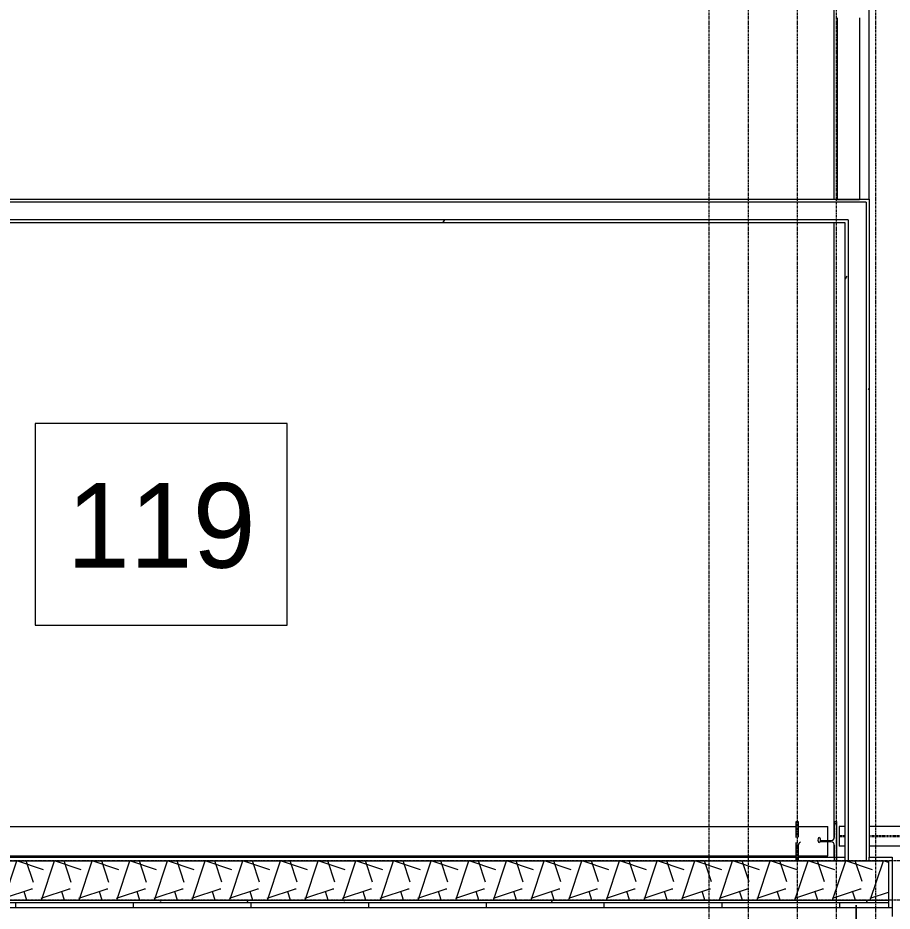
# Model space of a CAD drawing. Header units: inches. Extents: x 21035 to 27089, y -23277 to -20247.
# Drawn here: x 22632.4 to 22810.7, y -22797.6 to -22615.4 of the extents above; entities that cross this region are included whole.
import ezdxf

# ---------------------------------------------------------------- set-up
doc = ezdxf.new("R2010")
doc.units = ezdxf.units.IN
doc.header["$MEASUREMENT"] = 0
doc.linetypes.add('Grid Line 1_2_', pattern=[0.875, 0.5, -0.125, 0.125, -0.125])
doc.linetypes.add('Hidden 1_8_', pattern=[0.1875, 0.125, -0.0625])
for name, color, linetype, lineweight in [('A-ANNO-DIMS', 211, 'Continuous', 9), ('A-ANNO-DIMS-192', 211, 'Continuous', 9), ('A-AREA-IDEN', 2, 'Continuous', 9), ('A-CLNG', 13, 'Continuous', 13), ('A-GLAZ-CWMG', 51, 'Continuous', 13), ('A-WALL', 113, 'Continuous', 13), ('A-WALL-PATT', 111, 'Continuous', 25), ('I-WALL', 2, 'Continuous', 13), ('S-BEAM', 12, 'Continuous', 13), ('S-COLS', 52, 'Continuous', 13), ('S-GRID', 1, 'Continuous', 9)]:
    doc.layers.add(name, color=color, linetype=linetype, lineweight=lineweight)
doc.styles.add('Arial_B', font='arialbd.ttf', dxfattribs={"height": 18.265612})
doc.styles.add('Century Gothic', font='GOTHIC.TTF', dxfattribs={"height": 17.245342})
doc.dimstyles.new('OD_Dimension', dxfattribs={"dimscale": 12, "dimtxt": 18, "dimasz": 2, "dimexe": 1.5, "dimexo": 1, "dimgap": 1, "dimtad": 1, "dimdec": 4, "dimrnd": 0.0625, "dimzin": 3, "dimdsep": 46, "dimlunit": 4, "dimtxsty": 'Arial_B', "dimblk1": 'OBLIQUE', "dimblk2": 'OBLIQUE', "dimsah": 1, "dimcen": 0.09, "dimdle": 1.5, "dimazin": 0, "dimtfac": 1, "dimtdec": 4, "dimtix": 1, "dimtmove": 0, "dimatfit": 3, "dimfxl": 1, "dimtvp": 1, "dimtfill": 1, "dimfrac": 2, "dimtolj": 1, "dimtzin": 0, "dimlwd": 13, "dimlwe": 13, "dimarcsym": 2})
pattern_1 = [(0, (0, 0), (61.44, 15.36), [2.534, -43.546, 2.534, -43.546, -245.76]), (0, (0, 0), (61.44, 15.36), [-92.16, 2.534, -89.626, 2.534, -43.546, -107.52]), (0, (0, 0), (61.44, 15.36), [-230.4, 2.534, -28.186, 2.534, -74.266]), (120, (23.04, 7.68), (-44.02215, 45.528601), [2.534, -43.546, 2.534, -43.546, -245.76]), (120, (23.04, 7.68), (-44.02215, 45.528601), [-92.16, 2.534, -89.626, 2.534, -43.546, -107.52]), (120, (23.04, 7.68), (-44.02215, 45.528601), [-230.4, 2.534, -28.186, 2.534, -74.266]), (240, (30.72, 38.4), (-17.41785, -60.888601), [2.534, -43.546, 2.534, -43.546, -245.76]), (240, (30.72, 38.4), (-17.41785, -60.888601), [-92.16, 2.534, -89.626, 2.534, -43.546, -107.52]), (240, (30.72, 38.4), (-17.41785, -60.888601), [-230.4, 2.534, -28.186, 2.534, -74.266])]

# ---------------------------------------------------------------- blocks, each defined once
blk = doc.blocks.new('W-Wide Flange - 1_-5_-1341919-RCP - First Floor')
at = {"layer": 'S-BEAM', "color": 8, "lineweight": 9}
for p, q in [((22555.39, -22780.3), (22791.14, -22780.3)), ((22791.57, -22780.3), (22797.61, -22780.3)), ((22797.61, -22783.16), (22797.61, -22780.3)), ((22797.61, -22786.3), (22797.61, -22783.45)), ((22555.46, -22786.3), (22791.14, -22786.3)), ((22791.57, -22786.3), (22797.61, -22786.3))]:
    blk.add_line(p, q, dxfattribs=at)
blk = doc.blocks.new('W-Wide Flange - W12X19-1732174-RCP - First Floor')
at = {"layer": 'S-BEAM', "color": 8, "lineweight": 9}
for p, q in [((1447.64, 2), (1727.39, 2)), ((1732.25, 2), (1733.5, 2)), ((1733.5, -2.01), (1733.5, 2)), ((1447.64, -2.01), (1727.38, -2.01)), ((1732.25, -2.01), (1733.5, -2.01))]:
    blk.add_line(p, q, dxfattribs=at)
at = {"layer": 'S-BEAM', "color": 8, "linetype": 'Hidden 1_8_', "lineweight": 9}
for p, q in [((1447.64, 0.12), (1727.38, 0.12)), ((1732.25, 0.12), (1733.5, 0.12)), ((1447.64, -0.12), (1727.38, -0.12)), ((1732.25, -0.12), (1733.5, -0.12))]:
    blk.add_line(p, q, dxfattribs=at)
blk = doc.blocks.new('Rectangular Mullion - Interior 1_75_ x 4_5_-1316219-RCP - First Floor')
at = {"layer": 'A-GLAZ-CWMG', "color": 8, "lineweight": 9}
for p, q in [((22799.52, -22651.62), (22799.52, -22652.49)), ((22799.52, -22652.49), (22804.02, -22652.49)), ((22804.02, -22651.62), (22804.02, -22652.49))]:
    blk.add_line(p, q, dxfattribs=at)
blk = doc.blocks.new('Rectangular Mullion - Interior 1_75_ x 4_5_-1214729-RCP - First Floor')
at = {"layer": 'A-GLAZ-CWMG', "color": 8, "lineweight": 9}
for p, q in [((22799.52, -22579.24), (22799.52, -22615.43)), ((22804.02, -22579.24), (22804.02, -22615.43))]:
    blk.add_line(p, q, dxfattribs=at)
blk = doc.blocks.new('Round Bar - 1_-1778723-RCP - First Floor')
at = {"layer": 'S-BEAM', "color": 8, "lineweight": 9}
for start_param, end_param in [(0, 3.141593), (3.141593, 6.283185)]:
    blk.add_ellipse((22795.82, -22783.05), major_axis=(0, 0.5), ratio=0.535131, start_param=start_param, end_param=end_param, dxfattribs=at)
blk = doc.blocks.new('DIMBLOCK1-RCP - First Floor')
at = {"layer": 'A-ANNO-DIMS-192', "lineweight": 13}
for p, q in [((22803.39, -22796.36), (22803.39, -22910.42)), ((22803.39, -22892.42), (22803.39, -22796.36)), ((22799.39, -22887.45), (22799.39, -22910.42)), ((22799.39, -22892.42), (22799.39, -22887.45)), ((22781.39, -22892.42), (22821.39, -22892.42))]:
    blk.add_line(p, q, dxfattribs=at)
at = {"layer": 'A-ANNO-DIMS-192', "lineweight": 50}
for p, q in [((22799.39, -22892.42), (22811.39, -22880.42)), ((22803.39, -22892.42), (22815.39, -22880.42)), ((22799.39, -22892.42), (22787.39, -22904.42)), ((22803.39, -22892.42), (22791.39, -22904.42))]:
    blk.add_line(p, q, dxfattribs=at)
at = {"layer": 'A-ANNO-DIMS-192', "color": 0, "lineweight": 13, "insert": (22788.68, -22857.01), "char_height": 18.266, "width": 30.5143, "attachment_point": 1, "line_spacing_factor": 0.938532, "style": 'Arial_B', "bg_fill": 3, "box_fill_scale": 1.25, "bg_fill_color": 0, "bg_fill_transparency": 0}
blk.add_mtext('4"', dxfattribs=at)
blk = doc.blocks.new('_Oblique')
at = {"color": 0, "linetype": 'ByBlock', "lineweight": -2}
blk.add_line((-0.5, -0.5), (0.5, 0.5), dxfattribs=at)

msp = doc.modelspace()

# ---------------------------------------------------------------- hatches: boundary and pattern name
at = {"layer": 'A-WALL-PATT', "lineweight": 9}
h = msp.add_hatch(dxfattribs=at)
h.set_pattern_fill('FP_10', color=8, style=0, pattern_type=2)
h.set_pattern_definition(pattern_1)
h.paths.add_polyline_path([(22805.39023, -22787.30281), (22806.01523, -22787.30281), (22806.01523, -22652.36531), (22805.39023, -22652.36531), (22805.39023, -22786.55281)], flags=0)
h = msp.add_hatch(dxfattribs=at)
h.set_pattern_fill('FP_10', color=8, style=0, pattern_type=2)
h.set_pattern_definition(pattern_1)
h.paths.add_polyline_path([(22505.01523, -22657.24031), (22801.14023, -22657.24031), (22801.14023, -22656.61531), (22504.39023, -22656.61531), (22504.39023, -22657.24031)], flags=0)
h = msp.add_hatch(dxfattribs=at)
h.set_pattern_fill('FP_10', color=8, style=0, pattern_type=2)
h.set_pattern_definition(pattern_1)
h.paths.add_polyline_path([(22801.14023, -22787.30281), (22801.76523, -22787.30281), (22801.76523, -22656.61531), (22801.14023, -22656.61531), (22801.14023, -22786.55281)], flags=0)
h = msp.add_hatch(dxfattribs=at)
h.set_pattern_fill('FP_11', color=8, style=0, pattern_type=2)
h.set_pattern_definition([(161.57, (0.96, 0.96), (-7.6802237, -0.0009796), [0, -54.643, 6.067, 0]), (18.43, (-0.96, 0.96), (-7.6802237, 0.0009796), [0, -54.643, 6.067, 0]), (108.43, (0.96, 0.96), (3.8382953, -19.20136532), [18.211, -42.499]), (71.57, (-0.96, 0.96), (3.8382953, 19.20136532), [18.211, -42.499])])
h.paths.add_polyline_path([(22415.951, -22795.30281), (22419.32773, -22795.30281), (22419.32773, -22787.30281), (22314.76523, -22787.30281), (22314.76523, -22795.30281), (22398.40463, -22795.30281)], flags=0)
h.paths.add_polyline_path([(22809.95273, -22795.30281), (22809.95273, -22787.30281), (22459.51523, -22787.30281), (22459.51523, -22795.30281), (22801.97125, -22795.30281)], flags=0)
h = msp.add_hatch(dxfattribs=at)
h.set_pattern_fill('FP_13', color=8, style=0, pattern_type=2)
h.set_pattern_definition([(0, (0, 0), (30.72, 7.68), [2.534, -20.506, 2.534, -20.506, -122.88]), (0, (0, 0), (30.72, 7.68), [-46.08, 2.534, -43.546, 2.534, -20.506, -53.76]), (0, (0, 0), (30.72, 7.68), [-115.2, 2.534, -12.826, 2.534, -35.866]), (120, (11.52, 3.84), (-22.0110751, 22.7643004), [2.534, -20.506, 2.534, -20.506, -122.88]), (120, (11.52, 3.84), (-22.0110751, 22.7643004), [-46.08, 2.534, -43.546, 2.534, -20.506, -53.76]), (120, (11.52, 3.84), (-22.0110751, 22.7643004), [-115.2, 2.534, -12.826, 2.534, -35.866]), (240, (15.36, 19.2), (-8.7089249, -30.4443004), [2.534, -20.506, 2.534, -20.506, -122.88]), (240, (15.36, 19.2), (-8.7089249, -30.4443004), [-46.08, 2.534, -43.546, 2.534, -20.506, -53.76]), (240, (15.36, 19.2), (-8.7089249, -30.4443004), [-115.2, 2.534, -12.826, 2.534, -35.866])])
h.paths.add_polyline_path([(22809.95273, -22795.80281), (22809.95273, -22795.30281), (22459.51523, -22795.30281), (22459.51523, -22795.80281), (22801.97125, -22795.80281)], flags=0)
h.paths.add_polyline_path([(22314.76523, -22795.80281), (22419.32773, -22795.80281), (22419.32773, -22795.30281), (22314.76523, -22795.30281)], flags=0)
h = msp.add_hatch(dxfattribs=at)
h.set_pattern_fill('FP_14', color=8, style=0, pattern_type=2)
h.set_pattern_definition([(0, (0, 0), (0, 24), []), (90, (0, 0), (-24, 1e-15), [])])
h.paths.add_polyline_path([(22314.76523, -22796.80281), (22419.32773, -22796.80281), (22419.32773, -22795.80281), (22314.76523, -22795.80281)], flags=0)
h.paths.add_polyline_path([(22468.59013, -22796.80281), (22809.95273, -22796.80281), (22809.95273, -22795.80281), (22459.51523, -22795.80281), (22459.51523, -22796.80281)], flags=0)
at = {"layer": 'S-COLS', "lineweight": 9}
h = msp.add_hatch(dxfattribs=at)
h.set_pattern_fill('FP_8', color=8, style=0, pattern_type=2)
h.set_pattern_definition([(45, (0, 0), (-19.00703, 19.00703), []), (45, (0, 28.8), (-19.00703, 19.00703), [])])
h.paths.add_polyline_path([(22798.95663, -22787.30281), (22799.39023, -22787.30281), (22799.39023, -22779.30281), (22798.95663, -22779.30281), (22798.95663, -22782.46687), (22798.75412, -22782.95577), (22798.26523, -22783.15828), (22796.04698, -22783.24415), (22796.08939, -22783.44734), (22798.26523, -22783.44734), (22798.75412, -22783.64985), (22798.95663, -22784.13875)], flags=0)
h.paths.add_polyline_path([(22791.57382, -22787.30281), (22791.57382, -22784.13875), (22791.77633, -22783.64985), (22792.0106, -22783.55281), (22791.14023, -22783.55281), (22791.14023, -22787.30281)], flags=0)
h.paths.add_polyline_path([(22791.43162, -22782.55281), (22791.57382, -22782.46687), (22791.57382, -22779.30281), (22791.14023, -22779.30281), (22791.14023, -22782.55281)], flags=0)

# ---------------------------------------------------------------- linework, layer by layer
at = {"layer": 'A-AREA-IDEN', "flags": 128}
msp.add_lwpolyline([(22635.96942, -22698.10027), (22635.96942, -22739.24313), (22687.38942, -22739.24313), (22687.38942, -22698.10027)], close=True, dxfattribs=at)
at = {"layer": 'A-CLNG', "color": 8, "lineweight": 9}
for p, q in [((22798.89023, -22652.36999), (22798.89023, -22543.72843)), ((22798.89023, -22782.62719), (22798.89023, -22657.24031)), ((22798.89023, -22786.55281), (22798.89023, -22783.97843))]:
    msp.add_line(p, q, dxfattribs=at)
at = {"layer": 'A-WALL', "color": 7}
for p, q in [((22805.39023, -22652.99031), (22500.76523, -22652.99031)), ((22805.39023, -22652.99031), (22805.39023, -22787.30281)), ((22801.76523, -22656.61531), (22504.39023, -22656.61531)), ((22801.76523, -22656.61531), (22801.76523, -22787.30281)), ((22459.51523, -22787.30281), (22809.95273, -22787.30281)), ((22505.01523, -22786.55281), (22801.14023, -22786.55281)), ((22801.14023, -22787.30281), (22801.14023, -22786.55281)), ((22806.01523, -22786.55281), (22810.70273, -22786.55281)), ((22806.01523, -22787.30281), (22806.01523, -22786.55281)), ((22809.95273, -22787.30281), (22809.95273, -22796.80281)), ((22810.70273, -22786.55281), (22810.70273, -22798.61531)), ((22459.51523, -22795.30281), (22809.95273, -22795.30281)), ((22459.51523, -22795.80281), (22809.95273, -22795.80281)), ((22458.76523, -22796.80281), (22810.70273, -22796.80281))]:
    msp.add_line(p, q, dxfattribs=at)
at = {"layer": 'I-WALL', "color": 8, "lineweight": 9}
msp.add_line((22806.01523, -22652.36531), (22806.01523, -22369.55281), dxfattribs=at)
at = {"layer": 'I-WALL', "color": 7}
for p, q in [((22500.14023, -22652.36531), (22806.01523, -22652.36531)), ((22806.01523, -22652.36531), (22806.01523, -22786.55281)), ((22801.14023, -22657.24031), (22505.01523, -22657.24031)), ((22801.14023, -22786.55281), (22801.14023, -22657.24031))]:
    msp.add_line(p, q, dxfattribs=at)
at = {"layer": 'S-COLS', "color": 7}
for p, q in [((22791.14023, -22782.55346), (22791.14023, -22779.30281)), ((22791.14023, -22779.30281), (22791.57382, -22779.30281)), ((22791.57382, -22779.30281), (22791.57382, -22782.46687)), ((22798.95663, -22782.46687), (22798.95663, -22779.30281)), ((22798.95663, -22779.30281), (22799.39023, -22779.30281)), ((22799.39023, -22779.30281), (22799.39023, -22787.30281)), ((22791.14023, -22787.30281), (22791.14023, -22783.55216)), ((22798.26523, -22783.44734), (22795.95809, -22783.44734)), ((22796.06602, -22783.15828), (22798.26523, -22783.15828)), ((22791.57382, -22784.13875), (22791.57382, -22787.30281)), ((22798.95663, -22787.30281), (22798.95663, -22784.13875)), ((22791.57382, -22787.30281), (22791.14023, -22787.30281)), ((22799.39023, -22787.30281), (22798.95663, -22787.30281))]:
    msp.add_line(p, q, dxfattribs=at)
for centre, start, end in [((22792.26523, -22784.13875), 113.3197984, 180), ((22798.26523, -22782.46687), 270, 0), ((22798.26523, -22784.13875), 0, 90)]:
    msp.add_arc(centre, 0.69141, start, end, dxfattribs=at)
at = {"layer": 'S-GRID', "linetype": 'Grid Line 1_2_'}
for p, q in [((22773.39023, -23227.3711), (22773.39023, -20361.60083)), ((22781.39023, -23227.3711), (22781.39023, -20361.60083)), ((22781.39023, -23227.3711), (22781.39023, -20361.60083)), ((22791.39023, -23227.3711), (22791.39023, -20361.60083)), ((22799.39023, -23227.3711), (22799.39023, -20361.60083)), ((22799.39023, -23227.3711), (22799.39023, -20361.60083)), ((22807.39023, -23227.3711), (22807.39023, -20361.60083)), ((26557.32365, -22787.30281), (21678.63847, -22787.30281)), ((26557.32365, -22787.30281), (21678.63847, -22787.30281)), ((26557.32365, -22795.30281), (21678.63847, -22795.30281)), ((26557.32365, -22795.30281), (21678.63847, -22795.30281))]:
    msp.add_line(p, q, dxfattribs=at)

# ---------------------------------------------------------------- block references
at = {"layer": 'A-GLAZ-CWMG', "color": 8, "lineweight": 9}
for name, p in [('Rectangular Mullion - Interior 1_75_ x 4_5_-1214729-RCP - First Floor', (0, -36.1875)), ('Rectangular Mullion - Interior 1_75_ x 4_5_-1316219-RCP - First Floor', (0, 0))]:
    msp.add_blockref(name, p, dxfattribs=at)
at = {"layer": 'S-BEAM', "color": 8, "lineweight": 9}
for name in ['W-Wide Flange - 1_-5_-1341919-RCP - First Floor', 'Round Bar - 1_-1778723-RCP - First Floor']:
    msp.add_blockref(name, (0, 0), dxfattribs=at)
at = {"layer": 'S-BEAM', "color": 8, "lineweight": 9, "rotation": 180}
msp.add_blockref('W-Wide Flange - W12X19-1732174-RCP - First Floor', (24533.39023, -22782.30281), dxfattribs=at)

# ---------------------------------------------------------------- texts
at = {"layer": 'A-AREA-IDEN', "insert": (22661.67942, -22710.2835), "char_height": 17.245342, "width": 47.304, "attachment_point": 2, "line_spacing_factor": 0.984117, "style": 'Century Gothic'}
msp.add_mtext('119', dxfattribs=at)

# ---------------------------------------------------------------- next in the draw order: dimensions: what is measured, and where the dimension line sits
at = {"layer": 'A-ANNO-DIMS', "lineweight": 13}
dim = msp.add_linear_dim(base=(22803.39023, -22892.42194), p1=(22799.39023, -22875.45138), p2=(22803.39023, -22784.36286), dimstyle='OD_Dimension', override={"dimpost": '<>', "dimfxl": 91.176305}, dxfattribs=at)
dim.commit()
dim.dimension.update_dxf_attribs({"geometry": 'DIMBLOCK1-RCP - First Floor', "text_midpoint": (22801.39023, -22871.25176)})

doc.saveas('drawing.dxf')
